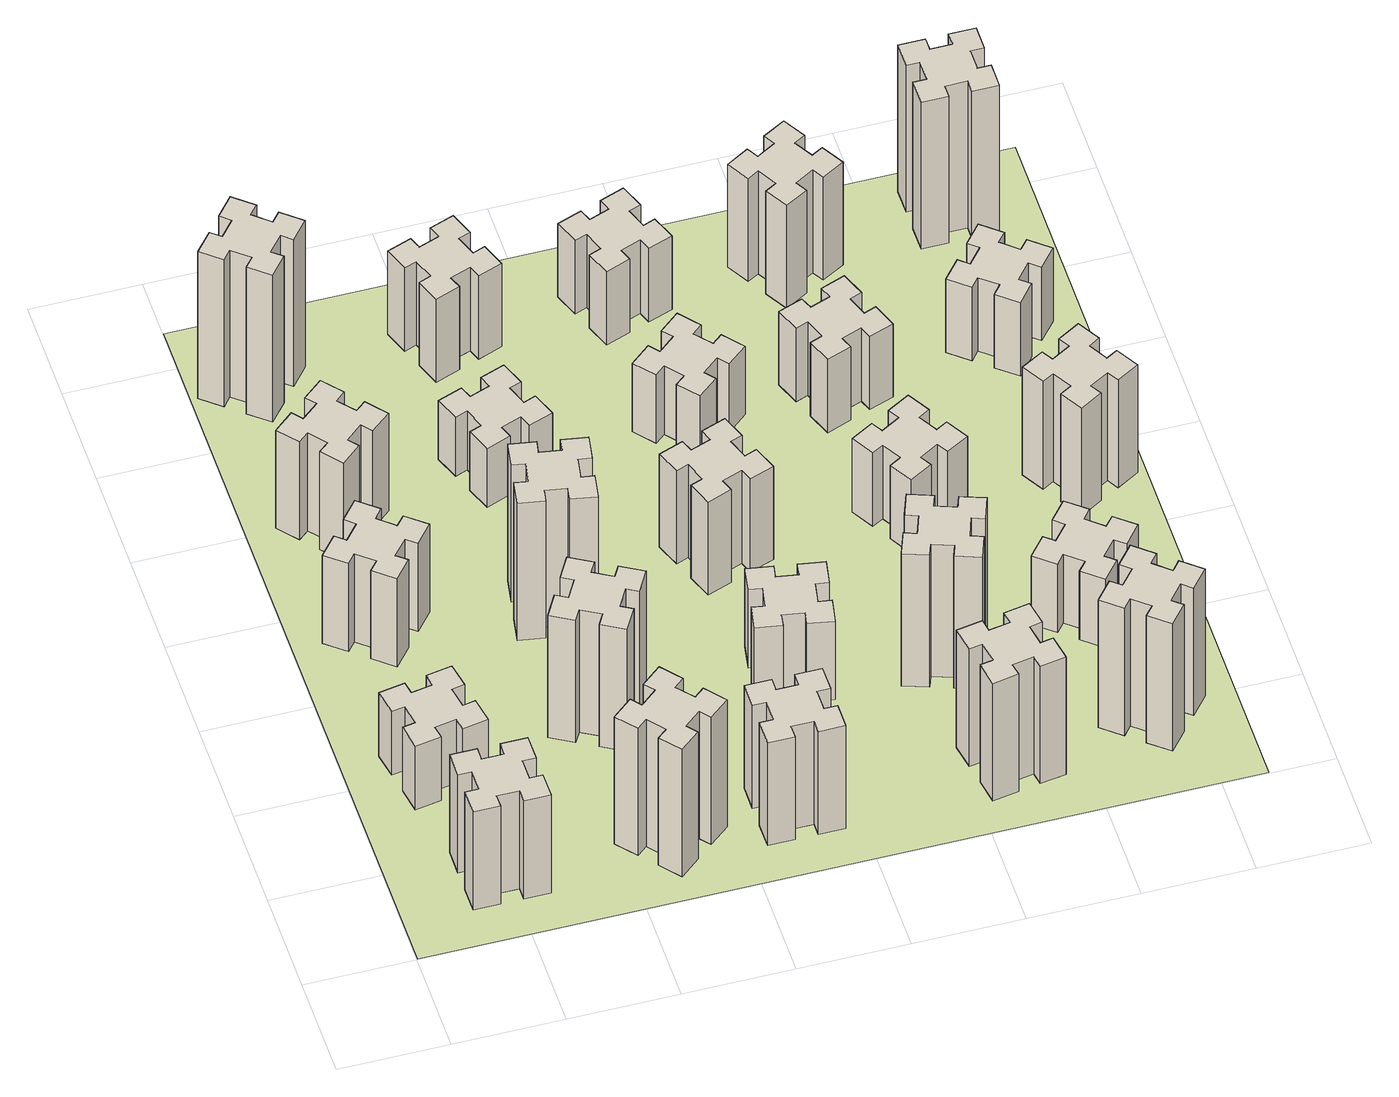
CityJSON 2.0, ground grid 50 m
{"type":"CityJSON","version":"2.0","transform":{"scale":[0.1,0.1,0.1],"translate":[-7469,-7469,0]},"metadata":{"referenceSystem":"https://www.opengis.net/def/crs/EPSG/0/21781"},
"CityObjects":{
"building1":{"type":"Building","attributes":{"class":"1000","function":"1000","usage":"1000","yearOfConstruction":2016,"roofType":"1000","measuredHeight":60,"storeysAboveGround":30,"storeysBelowGround":0},"geometry":[{"type":"Solid","lod":"1","boundaries":[[[[0,1,2,3,4,5,6,7,8,9,10,11,12,13,14,15,16,17,18,19]],[[17,16,20,21]],[[16,15,22,20]],[[15,14,23,22]],[[14,13,24,23]],[[13,12,25,24]],[[12,11,26,25]],[[11,10,27,26]],[[10,9,28,27]],[[9,8,29,28]],[[8,7,30,29]],[[7,6,31,30]],[[6,5,32,31]],[[5,4,33,32]],[[4,3,34,33]],[[3,2,35,34]],[[2,1,36,35]],[[1,0,37,36]],[[0,19,38,37]],[[19,18,39,38]],[[18,17,21,39]],[[24,25,26,27,28,29,30,31,32,33,34,35,36,37,38,39,21,20,22,23]]]]}]},
"building2":{"type":"Building","attributes":{"class":"1000","function":"1000","usage":"1000","yearOfConstruction":2016,"roofType":"1000","measuredHeight":39,"storeysAboveGround":30,"storeysBelowGround":0},"geometry":[{"type":"Solid","lod":"1","boundaries":[[[[40,41,42,43,44,45,46,47,48,49,50,51,52,53,54,55,56,57,58,59]],[[57,56,60,61]],[[56,55,62,60]],[[55,54,63,62]],[[54,53,64,63]],[[53,52,65,64]],[[52,51,66,65]],[[51,50,67,66]],[[50,49,68,67]],[[49,48,69,68]],[[48,47,70,69]],[[47,46,71,70]],[[46,45,72,71]],[[45,44,73,72]],[[44,43,74,73]],[[43,42,75,74]],[[42,41,76,75]],[[41,40,77,76]],[[40,59,78,77]],[[59,58,79,78]],[[58,57,61,79]],[[64,65,66,67,68,69,70,71,72,73,74,75,76,77,78,79,61,60,62,63]]]]}]},
"building3":{"type":"Building","attributes":{"class":"1000","function":"1000","usage":"1000","yearOfConstruction":2016,"roofType":"1000","measuredHeight":54,"storeysAboveGround":30,"storeysBelowGround":0},"geometry":[{"type":"Solid","lod":"1","boundaries":[[[[80,81,82,83,84,85,86,87,88,89,90,91,92,93,94,95,96,97,98,99]],[[97,96,100,101]],[[96,95,102,100]],[[95,94,103,102]],[[94,93,104,103]],[[93,92,105,104]],[[92,91,106,105]],[[91,90,107,106]],[[90,89,108,107]],[[89,88,109,108]],[[88,87,110,109]],[[87,86,111,110]],[[86,85,112,111]],[[85,84,113,112]],[[84,83,114,113]],[[83,82,115,114]],[[82,81,116,115]],[[81,80,117,116]],[[80,99,118,117]],[[99,98,119,118]],[[98,97,101,119]],[[104,105,106,107,108,109,110,111,112,113,114,115,116,117,118,119,101,100,102,103]]]]}]},
"building4":{"type":"Building","attributes":{"class":"1000","function":"1000","usage":"1000","yearOfConstruction":2016,"roofType":"1000","measuredHeight":60,"storeysAboveGround":30,"storeysBelowGround":0},"geometry":[{"type":"Solid","lod":"1","boundaries":[[[[120,121,122,123,124,125,126,127,128,129,130,131,132,133,134,135,136,137,138,139]],[[137,136,140,141]],[[136,135,142,140]],[[135,134,143,142]],[[134,133,144,143]],[[133,132,145,144]],[[132,131,146,145]],[[131,130,147,146]],[[130,129,148,147]],[[129,128,149,148]],[[128,127,150,149]],[[127,126,151,150]],[[126,125,152,151]],[[125,124,153,152]],[[124,123,154,153]],[[123,122,155,154]],[[122,121,156,155]],[[121,120,157,156]],[[120,139,158,157]],[[139,138,159,158]],[[138,137,141,159]],[[144,145,146,147,148,149,150,151,152,153,154,155,156,157,158,159,141,140,142,143]]]]}]},
"building5":{"type":"Building","attributes":{"class":"1000","function":"1000","usage":"1000","yearOfConstruction":2016,"roofType":"1000","measuredHeight":90,"storeysAboveGround":30,"storeysBelowGround":0},"geometry":[{"type":"Solid","lod":"1","boundaries":[[[[160,161,162,163,164,165,166,167,168,169,170,171,172,173,174,175,176,177,178,179]],[[177,176,180,181]],[[176,175,182,180]],[[175,174,183,182]],[[174,173,184,183]],[[173,172,185,184]],[[172,171,186,185]],[[171,170,187,186]],[[170,169,188,187]],[[169,168,189,188]],[[168,167,190,189]],[[167,166,191,190]],[[166,165,192,191]],[[165,164,193,192]],[[164,163,194,193]],[[163,162,195,194]],[[162,161,196,195]],[[161,160,197,196]],[[160,179,198,197]],[[179,178,199,198]],[[178,177,181,199]],[[184,185,186,187,188,189,190,191,192,193,194,195,196,197,198,199,181,180,182,183]]]]}]},
"building6":{"type":"Building","attributes":{"class":"1000","function":"1000","usage":"1000","yearOfConstruction":2016,"roofType":"1000","measuredHeight":78,"storeysAboveGround":30,"storeysBelowGround":0},"geometry":[{"type":"Solid","lod":"1","boundaries":[[[[200,201,202,203,204,205,206,207,208,209,210,211,212,213,214,215,216,217,218,219]],[[217,216,220,221]],[[216,215,222,220]],[[215,214,223,222]],[[214,213,224,223]],[[213,212,225,224]],[[212,211,226,225]],[[211,210,227,226]],[[210,209,228,227]],[[209,208,229,228]],[[208,207,230,229]],[[207,206,231,230]],[[206,205,232,231]],[[205,204,233,232]],[[204,203,234,233]],[[203,202,235,234]],[[202,201,236,235]],[[201,200,237,236]],[[200,219,238,237]],[[219,218,239,238]],[[218,217,221,239]],[[224,225,226,227,228,229,230,231,232,233,234,235,236,237,238,239,221,220,222,223]]]]}]},
"building7":{"type":"Building","attributes":{"class":"1000","function":"1000","usage":"1000","yearOfConstruction":2016,"roofType":"1000","measuredHeight":75,"storeysAboveGround":30,"storeysBelowGround":0},"geometry":[{"type":"Solid","lod":"1","boundaries":[[[[240,241,242,243,244,245,246,247,248,249,250,251,252,253,254,255,256,257,258,259]],[[257,256,260,261]],[[256,255,262,260]],[[255,254,263,262]],[[254,253,264,263]],[[253,252,265,264]],[[252,251,266,265]],[[251,250,267,266]],[[250,249,268,267]],[[249,248,269,268]],[[248,247,270,269]],[[247,246,271,270]],[[246,245,272,271]],[[245,244,273,272]],[[244,243,274,273]],[[243,242,275,274]],[[242,241,276,275]],[[241,240,277,276]],[[240,259,278,277]],[[259,258,279,278]],[[258,257,261,279]],[[264,265,266,267,268,269,270,271,272,273,274,275,276,277,278,279,261,260,262,263]]]]}]},
"building8":{"type":"Building","attributes":{"class":"1000","function":"1000","usage":"1000","yearOfConstruction":2016,"roofType":"1000","measuredHeight":84,"storeysAboveGround":30,"storeysBelowGround":0},"geometry":[{"type":"Solid","lod":"1","boundaries":[[[[280,281,282,283,284,285,286,287,288,289,290,291,292,293,294,295,296,297,298,299]],[[297,296,300,301]],[[296,295,302,300]],[[295,294,303,302]],[[294,293,304,303]],[[293,292,305,304]],[[292,291,306,305]],[[291,290,307,306]],[[290,289,308,307]],[[289,288,309,308]],[[288,287,310,309]],[[287,286,311,310]],[[286,285,312,311]],[[285,284,313,312]],[[284,283,314,313]],[[283,282,315,314]],[[282,281,316,315]],[[281,280,317,316]],[[280,299,318,317]],[[299,298,319,318]],[[298,297,301,319]],[[304,305,306,307,308,309,310,311,312,313,314,315,316,317,318,319,301,300,302,303]]]]}]},
"building9":{"type":"Building","attributes":{"class":"1000","function":"1000","usage":"1000","yearOfConstruction":2016,"roofType":"1000","measuredHeight":63,"storeysAboveGround":30,"storeysBelowGround":0},"geometry":[{"type":"Solid","lod":"1","boundaries":[[[[320,321,322,323,324,325,326,327,328,329,330,331,332,333,334,335,336,337,338,339]],[[337,336,340,341]],[[336,335,342,340]],[[335,334,343,342]],[[334,333,344,343]],[[333,332,345,344]],[[332,331,346,345]],[[331,330,347,346]],[[330,329,348,347]],[[329,328,349,348]],[[328,327,350,349]],[[327,326,351,350]],[[326,325,352,351]],[[325,324,353,352]],[[324,323,354,353]],[[323,322,355,354]],[[322,321,356,355]],[[321,320,357,356]],[[320,339,358,357]],[[339,338,359,358]],[[338,337,341,359]],[[344,345,346,347,348,349,350,351,352,353,354,355,356,357,358,359,341,340,342,343]]]]}]},
"building10":{"type":"Building","attributes":{"class":"1000","function":"1000","usage":"1000","yearOfConstruction":2016,"roofType":"1000","measuredHeight":36,"storeysAboveGround":30,"storeysBelowGround":0},"geometry":[{"type":"Solid","lod":"1","boundaries":[[[[360,361,362,363,364,365,366,367,368,369,370,371,372,373,374,375,376,377,378,379]],[[377,376,380,381]],[[376,375,382,380]],[[375,374,383,382]],[[374,373,384,383]],[[373,372,385,384]],[[372,371,386,385]],[[371,370,387,386]],[[370,369,388,387]],[[369,368,389,388]],[[368,367,390,389]],[[367,366,391,390]],[[366,365,392,391]],[[365,364,393,392]],[[364,363,394,393]],[[363,362,395,394]],[[362,361,396,395]],[[361,360,397,396]],[[360,379,398,397]],[[379,378,399,398]],[[378,377,381,399]],[[384,385,386,387,388,389,390,391,392,393,394,395,396,397,398,399,381,380,382,383]]]]}]},
"building11":{"type":"Building","attributes":{"class":"1000","function":"1000","usage":"1000","yearOfConstruction":2016,"roofType":"1000","measuredHeight":51,"storeysAboveGround":30,"storeysBelowGround":0},"geometry":[{"type":"Solid","lod":"1","boundaries":[[[[400,401,402,403,404,405,406,407,408,409,410,411,412,413,414,415,416,417,418,419]],[[417,416,420,421]],[[416,415,422,420]],[[415,414,423,422]],[[414,413,424,423]],[[413,412,425,424]],[[412,411,426,425]],[[411,410,427,426]],[[410,409,428,427]],[[409,408,429,428]],[[408,407,430,429]],[[407,406,431,430]],[[406,405,432,431]],[[405,404,433,432]],[[404,403,434,433]],[[403,402,435,434]],[[402,401,436,435]],[[401,400,437,436]],[[400,419,438,437]],[[419,418,439,438]],[[418,417,421,439]],[[424,425,426,427,428,429,430,431,432,433,434,435,436,437,438,439,421,420,422,423]]]]}]},
"building12":{"type":"Building","attributes":{"class":"1000","function":"1000","usage":"1000","yearOfConstruction":2016,"roofType":"1000","measuredHeight":48,"storeysAboveGround":30,"storeysBelowGround":0},"geometry":[{"type":"Solid","lod":"1","boundaries":[[[[440,441,442,443,444,445,446,447,448,449,450,451,452,453,454,455,456,457,458,459]],[[457,456,460,461]],[[456,455,462,460]],[[455,454,463,462]],[[454,453,464,463]],[[453,452,465,464]],[[452,451,466,465]],[[451,450,467,466]],[[450,449,468,467]],[[449,448,469,468]],[[448,447,470,469]],[[447,446,471,470]],[[446,445,472,471]],[[445,444,473,472]],[[444,443,474,473]],[[443,442,475,474]],[[442,441,476,475]],[[441,440,477,476]],[[440,459,478,477]],[[459,458,479,478]],[[458,457,461,479]],[[464,465,466,467,468,469,470,471,472,473,474,475,476,477,478,479,461,460,462,463]]]]}]},
"building13":{"type":"Building","attributes":{"class":"1000","function":"1000","usage":"1000","yearOfConstruction":2016,"roofType":"1000","measuredHeight":57,"storeysAboveGround":30,"storeysBelowGround":0},"geometry":[{"type":"Solid","lod":"1","boundaries":[[[[480,481,482,483,484,485,486,487,488,489,490,491,492,493,494,495,496,497,498,499]],[[497,496,500,501]],[[496,495,502,500]],[[495,494,503,502]],[[494,493,504,503]],[[493,492,505,504]],[[492,491,506,505]],[[491,490,507,506]],[[490,489,508,507]],[[489,488,509,508]],[[488,487,510,509]],[[487,486,511,510]],[[486,485,512,511]],[[485,484,513,512]],[[484,483,514,513]],[[483,482,515,514]],[[482,481,516,515]],[[481,480,517,516]],[[480,499,518,517]],[[499,498,519,518]],[[498,497,501,519]],[[504,505,506,507,508,509,510,511,512,513,514,515,516,517,518,519,501,500,502,503]]]]}]},
"building14":{"type":"Building","attributes":{"class":"1000","function":"1000","usage":"1000","yearOfConstruction":2016,"roofType":"1000","measuredHeight":42,"storeysAboveGround":30,"storeysBelowGround":0},"geometry":[{"type":"Solid","lod":"1","boundaries":[[[[520,521,522,523,524,525,526,527,528,529,530,531,532,533,534,535,536,537,538,539]],[[537,536,540,541]],[[536,535,542,540]],[[535,534,543,542]],[[534,533,544,543]],[[533,532,545,544]],[[532,531,546,545]],[[531,530,547,546]],[[530,529,548,547]],[[529,528,549,548]],[[528,527,550,549]],[[527,526,551,550]],[[526,525,552,551]],[[525,524,553,552]],[[524,523,554,553]],[[523,522,555,554]],[[522,521,556,555]],[[521,520,557,556]],[[520,539,558,557]],[[539,538,559,558]],[[538,537,541,559]],[[544,545,546,547,548,549,550,551,552,553,554,555,556,557,558,559,541,540,542,543]]]]}]},
"building15":{"type":"Building","attributes":{"class":"1000","function":"1000","usage":"1000","yearOfConstruction":2016,"roofType":"1000","measuredHeight":72,"storeysAboveGround":30,"storeysBelowGround":0},"geometry":[{"type":"Solid","lod":"1","boundaries":[[[[560,561,562,563,564,565,566,567,568,569,570,571,572,573,574,575,576,577,578,579]],[[577,576,580,581]],[[576,575,582,580]],[[575,574,583,582]],[[574,573,584,583]],[[573,572,585,584]],[[572,571,586,585]],[[571,570,587,586]],[[570,569,588,587]],[[569,568,589,588]],[[568,567,590,589]],[[567,566,591,590]],[[566,565,592,591]],[[565,564,593,592]],[[564,563,594,593]],[[563,562,595,594]],[[562,561,596,595]],[[561,560,597,596]],[[560,579,598,597]],[[579,578,599,598]],[[578,577,581,599]],[[584,585,586,587,588,589,590,591,592,593,594,595,596,597,598,599,581,580,582,583]]]]}]},
"building16":{"type":"Building","attributes":{"class":"1000","function":"1000","usage":"1000","yearOfConstruction":2016,"roofType":"1000","measuredHeight":45,"storeysAboveGround":30,"storeysBelowGround":0},"geometry":[{"type":"Solid","lod":"1","boundaries":[[[[600,601,602,603,604,605,606,607,608,609,610,611,612,613,614,615,616,617,618,619]],[[617,616,620,621]],[[616,615,622,620]],[[615,614,623,622]],[[614,613,624,623]],[[613,612,625,624]],[[612,611,626,625]],[[611,610,627,626]],[[610,609,628,627]],[[609,608,629,628]],[[608,607,630,629]],[[607,606,631,630]],[[606,605,632,631]],[[605,604,633,632]],[[604,603,634,633]],[[603,602,635,634]],[[602,601,636,635]],[[601,600,637,636]],[[600,619,638,637]],[[619,618,639,638]],[[618,617,621,639]],[[624,625,626,627,628,629,630,631,632,633,634,635,636,637,638,639,621,620,622,623]]]]}]},
"building17":{"type":"Building","attributes":{"class":"1000","function":"1000","usage":"1000","yearOfConstruction":2016,"roofType":"1000","measuredHeight":81,"storeysAboveGround":30,"storeysBelowGround":0},"geometry":[{"type":"Solid","lod":"1","boundaries":[[[[640,641,642,643,644,645,646,647,648,649,650,651,652,653,654,655,656,657,658,659]],[[657,656,660,661]],[[656,655,662,660]],[[655,654,663,662]],[[654,653,664,663]],[[653,652,665,664]],[[652,651,666,665]],[[651,650,667,666]],[[650,649,668,667]],[[649,648,669,668]],[[648,647,670,669]],[[647,646,671,670]],[[646,645,672,671]],[[645,644,673,672]],[[644,643,674,673]],[[643,642,675,674]],[[642,641,676,675]],[[641,640,677,676]],[[640,659,678,677]],[[659,658,679,678]],[[658,657,661,679]],[[664,665,666,667,668,669,670,671,672,673,674,675,676,677,678,679,661,660,662,663]]]]}]},
"building18":{"type":"Building","attributes":{"class":"1000","function":"1000","usage":"1000","yearOfConstruction":2016,"roofType":"1000","measuredHeight":45,"storeysAboveGround":30,"storeysBelowGround":0},"geometry":[{"type":"Solid","lod":"1","boundaries":[[[[680,681,682,683,684,685,686,687,688,689,690,691,692,693,694,695,696,697,698,699]],[[697,696,700,701]],[[696,695,702,700]],[[695,694,703,702]],[[694,693,704,703]],[[693,692,705,704]],[[692,691,706,705]],[[691,690,707,706]],[[690,689,708,707]],[[689,688,709,708]],[[688,687,710,709]],[[687,686,711,710]],[[686,685,712,711]],[[685,684,713,712]],[[684,683,714,713]],[[683,682,715,714]],[[682,681,716,715]],[[681,680,717,716]],[[680,699,718,717]],[[699,698,719,718]],[[698,697,701,719]],[[704,705,706,707,708,709,710,711,712,713,714,715,716,717,718,719,701,700,702,703]]]]}]},
"building19":{"type":"Building","attributes":{"class":"1000","function":"1000","usage":"1000","yearOfConstruction":2016,"roofType":"1000","measuredHeight":45,"storeysAboveGround":30,"storeysBelowGround":0},"geometry":[{"type":"Solid","lod":"1","boundaries":[[[[720,721,722,723,724,725,726,727,728,729,730,731,732,733,734,735,736,737,738,739]],[[737,736,740,741]],[[736,735,742,740]],[[735,734,743,742]],[[734,733,744,743]],[[733,732,745,744]],[[732,731,746,745]],[[731,730,747,746]],[[730,729,748,747]],[[729,728,749,748]],[[728,727,750,749]],[[727,726,751,750]],[[726,725,752,751]],[[725,724,753,752]],[[724,723,754,753]],[[723,722,755,754]],[[722,721,756,755]],[[721,720,757,756]],[[720,739,758,757]],[[739,738,759,758]],[[738,737,741,759]],[[744,745,746,747,748,749,750,751,752,753,754,755,756,757,758,759,741,740,742,743]]]]}]},
"building20":{"type":"Building","attributes":{"class":"1000","function":"1000","usage":"1000","yearOfConstruction":2016,"roofType":"1000","measuredHeight":78,"storeysAboveGround":30,"storeysBelowGround":0},"geometry":[{"type":"Solid","lod":"1","boundaries":[[[[760,761,762,763,764,765,766,767,768,769,770,771,772,773,774,775,776,777,778,779]],[[777,776,780,781]],[[776,775,782,780]],[[775,774,783,782]],[[774,773,784,783]],[[773,772,785,784]],[[772,771,786,785]],[[771,770,787,786]],[[770,769,788,787]],[[769,768,789,788]],[[768,767,790,789]],[[767,766,791,790]],[[766,765,792,791]],[[765,764,793,792]],[[764,763,794,793]],[[763,762,795,794]],[[762,761,796,795]],[[761,760,797,796]],[[760,779,798,797]],[[779,778,799,798]],[[778,777,781,799]],[[784,785,786,787,788,789,790,791,792,793,794,795,796,797,798,799,781,780,782,783]]]]}]},
"building21":{"type":"Building","attributes":{"class":"1000","function":"1000","usage":"1000","yearOfConstruction":2016,"roofType":"1000","measuredHeight":42,"storeysAboveGround":30,"storeysBelowGround":0},"geometry":[{"type":"Solid","lod":"1","boundaries":[[[[800,801,802,803,804,805,806,807,808,809,810,811,812,813,814,815,816,817,818,819]],[[817,816,820,821]],[[816,815,822,820]],[[815,814,823,822]],[[814,813,824,823]],[[813,812,825,824]],[[812,811,826,825]],[[811,810,827,826]],[[810,809,828,827]],[[809,808,829,828]],[[808,807,830,829]],[[807,806,831,830]],[[806,805,832,831]],[[805,804,833,832]],[[804,803,834,833]],[[803,802,835,834]],[[802,801,836,835]],[[801,800,837,836]],[[800,819,838,837]],[[819,818,839,838]],[[818,817,821,839]],[[824,825,826,827,828,829,830,831,832,833,834,835,836,837,838,839,821,820,822,823]]]]}]},
"building22":{"type":"Building","attributes":{"class":"1000","function":"1000","usage":"1000","yearOfConstruction":2016,"roofType":"1000","measuredHeight":63,"storeysAboveGround":30,"storeysBelowGround":0},"geometry":[{"type":"Solid","lod":"1","boundaries":[[[[840,841,842,843,844,845,846,847,848,849,850,851,852,853,854,855,856,857,858,859]],[[857,856,860,861]],[[856,855,862,860]],[[855,854,863,862]],[[854,853,864,863]],[[853,852,865,864]],[[852,851,866,865]],[[851,850,867,866]],[[850,849,868,867]],[[849,848,869,868]],[[848,847,870,869]],[[847,846,871,870]],[[846,845,872,871]],[[845,844,873,872]],[[844,843,874,873]],[[843,842,875,874]],[[842,841,876,875]],[[841,840,877,876]],[[840,859,878,877]],[[859,858,879,878]],[[858,857,861,879]],[[864,865,866,867,868,869,870,871,872,873,874,875,876,877,878,879,861,860,862,863]]]]}]},
"building23":{"type":"Building","attributes":{"class":"1000","function":"1000","usage":"1000","yearOfConstruction":2016,"roofType":"1000","measuredHeight":66,"storeysAboveGround":30,"storeysBelowGround":0},"geometry":[{"type":"Solid","lod":"1","boundaries":[[[[880,881,882,883,884,885,886,887,888,889,890,891,892,893,894,895,896,897,898,899]],[[897,896,900,901]],[[896,895,902,900]],[[895,894,903,902]],[[894,893,904,903]],[[893,892,905,904]],[[892,891,906,905]],[[891,890,907,906]],[[890,889,908,907]],[[889,888,909,908]],[[888,887,910,909]],[[887,886,911,910]],[[886,885,912,911]],[[885,884,913,912]],[[884,883,914,913]],[[883,882,915,914]],[[882,881,916,915]],[[881,880,917,916]],[[880,899,918,917]],[[899,898,919,918]],[[898,897,901,919]],[[904,905,906,907,908,909,910,911,912,913,914,915,916,917,918,919,901,900,902,903]]]]}]},
"building24":{"type":"Building","attributes":{"class":"1000","function":"1000","usage":"1000","yearOfConstruction":2016,"roofType":"1000","measuredHeight":45,"storeysAboveGround":30,"storeysBelowGround":0},"geometry":[{"type":"Solid","lod":"1","boundaries":[[[[920,921,922,923,924,925,926,927,928,929,930,931,932,933,934,935,936,937,938,939]],[[937,936,940,941]],[[936,935,942,940]],[[935,934,943,942]],[[934,933,944,943]],[[933,932,945,944]],[[932,931,946,945]],[[931,930,947,946]],[[930,929,948,947]],[[929,928,949,948]],[[928,927,950,949]],[[927,926,951,950]],[[926,925,952,951]],[[925,924,953,952]],[[924,923,954,953]],[[923,922,955,954]],[[922,921,956,955]],[[921,920,957,956]],[[920,939,958,957]],[[939,938,959,958]],[[938,937,941,959]],[[944,945,946,947,948,949,950,951,952,953,954,955,956,957,958,959,941,940,942,943]]]]}]},
"building25":{"type":"Building","attributes":{"class":"1000","function":"1000","usage":"1000","yearOfConstruction":2016,"roofType":"1000","measuredHeight":90,"storeysAboveGround":30,"storeysBelowGround":0},"geometry":[{"type":"Solid","lod":"1","boundaries":[[[[960,961,962,963,964,965,966,967,968,969,970,971,972,973,974,975,976,977,978,979]],[[977,976,980,981]],[[976,975,982,980]],[[975,974,983,982]],[[974,973,984,983]],[[973,972,985,984]],[[972,971,986,985]],[[971,970,987,986]],[[970,969,988,987]],[[969,968,989,988]],[[968,967,990,989]],[[967,966,991,990]],[[966,965,992,991]],[[965,964,993,992]],[[964,963,994,993]],[[963,962,995,994]],[[962,961,996,995]],[[961,960,997,996]],[[960,979,998,997]],[[979,978,999,998]],[[978,977,981,999]],[[984,985,986,987,988,989,990,991,992,993,994,995,996,997,998,999,981,980,982,983]]]]}]},
"landuse1":{"type":"LandUse","attributes":{"name":"plot1","function":"1010"},"geometry":[{"type":"MultiSurface","lod":"1","boundaries":[[[1000,1001,1002,1003]]]}]}
},
"vertices":[
[585,325,0],[585,425,0],[645,425,0],[645,545,0],[525,545,0],[525,485,0],[425,485,0],[425,545,0],[305,545,0],[305,425,0],[365,425,0],[365,325,0],[305,325,0],[305,205,0],[425,205,0],[425,265,0],[525,265,0],[525,205,0],[645,205,0],[645,325,0],[525,265,600],[525,205,600],[425,265,600],[425,205,600],[305,205,600],[305,325,600],[365,325,600],[365,425,600],[305,425,600],[305,545,600],[425,545,600],[425,485,600],[525,485,600],[525,545,600],[645,545,600],[645,425,600],[585,425,600],[585,325,600],[645,325,600],[645,205,600],
[405,1132,0],[307,1115,0],[297,1174,0],[178,1153,0],[199,1035,0],[258,1045,0],[276,947,0],[217,937,0],[237,818,0],[356,839,0],[345,898,0],[444,916,0],[454,857,0],[572,877,0],[551,996,0],[492,985,0],[475,1084,0],[534,1094,0],[513,1212,0],[395,1191,0],[475,1084,390],[534,1094,390],[492,985,390],[551,996,390],[572,877,390],[454,857,390],[444,916,390],[345,898,390],[356,839,390],[237,818,390],[217,937,390],[276,947,390],[258,1045,390],[199,1035,390],[178,1153,390],[297,1174,390],[307,1115,390],[405,1132,390],[395,1191,390],[513,1212,390],
[484,1907,0],[408,1972,0],[446,2018,0],[354,2095,0],[277,2003,0],[323,1964,0],[259,1888,0],[213,1926,0],[136,1834,0],[228,1757,0],[266,1803,0],[343,1739,0],[304,1693,0],[396,1616,0],[473,1708,0],[427,1746,0],[492,1823,0],[538,1784,0],[615,1876,0],[523,1953,0],[492,1823,540],[538,1784,540],[427,1746,540],[473,1708,540],[396,1616,540],[304,1693,540],[343,1739,540],[266,1803,540],[228,1757,540],[136,1834,540],[213,1926,540],[259,1888,540],[323,1964,540],[277,2003,540],[354,2095,540],[446,2018,540],[408,1972,540],[484,1907,540],[523,1953,540],[615,1876,540],
[492,2528,0],[427,2604,0],[473,2643,0],[396,2735,0],[304,2658,0],[343,2612,0],[266,2547,0],[228,2593,0],[136,2516,0],[213,2424,0],[259,2463,0],[323,2386,0],[277,2348,0],[354,2256,0],[446,2333,0],[408,2379,0],[484,2443,0],[523,2397,0],[615,2474,0],[538,2566,0],[484,2443,600],[523,2397,600],[408,2379,600],[446,2333,600],[354,2256,600],[277,2348,600],[323,2386,600],[259,2463,600],[213,2424,600],[136,2516,600],[228,2593,600],[266,2547,600],[343,2612,600],[304,2658,600],[396,2735,600],[473,2643,600],[427,2604,600],[492,2528,600],[538,2566,600],[615,2474,600],
[384,3387,0],[308,3452,0],[346,3498,0],[254,3575,0],[177,3483,0],[223,3444,0],[159,3368,0],[113,3406,0],[36,3314,0],[128,3237,0],[166,3283,0],[243,3219,0],[204,3173,0],[296,3096,0],[373,3188,0],[327,3226,0],[392,3303,0],[438,3264,0],[515,3356,0],[423,3433,0],[392,3303,900],[438,3264,900],[327,3226,900],[373,3188,900],[296,3096,900],[204,3173,900],[243,3219,900],[166,3283,900],[128,3237,900],[36,3314,900],[113,3406,900],[159,3368,900],[223,3444,900],[177,3483,900],[254,3575,900],[346,3498,900],[308,3452,900],[384,3387,900],[423,3433,900],[515,3356,900],
[1332,408,0],[1267,484,0],[1313,523,0],[1236,615,0],[1144,538,0],[1183,492,0],[1106,427,0],[1068,473,0],[976,396,0],[1053,304,0],[1099,343,0],[1163,266,0],[1117,228,0],[1194,136,0],[1286,213,0],[1248,259,0],[1324,323,0],[1363,277,0],[1455,354,0],[1378,446,0],[1324,323,780],[1363,277,780],[1248,259,780],[1286,213,780],[1194,136,780],[1117,228,780],[1163,266,780],[1099,343,780],[1053,304,780],[976,396,780],[1068,473,780],[1106,427,780],[1183,492,780],[1144,538,780],[1236,615,780],[1313,523,780],[1267,484,780],[1332,408,780],[1378,446,780],[1455,354,780],
[1186,1017,0],[1236,1104,0],[1288,1074,0],[1348,1178,0],[1244,1238,0],[1214,1186,0],[1127,1236,0],[1157,1288,0],[1053,1348,0],[993,1244,0],[1045,1214,0],[995,1127,0],[943,1157,0],[883,1053,0],[987,993,0],[1017,1045,0],[1104,995,0],[1074,943,0],[1178,883,0],[1238,987,0],[1104,995,750],[1074,943,750],[1017,1045,750],[987,993,750],[883,1053,750],[943,1157,750],[995,1127,750],[1045,1214,750],[993,1244,750],[1053,1348,750],[1157,1288,750],[1127,1236,750],[1214,1186,750],[1244,1238,750],[1348,1178,750],[1288,1074,750],[1236,1104,750],[1186,1017,750],[1238,987,750],[1178,883,750],
[1047,1656,0],[1145,1638,0],[1135,1579,0],[1253,1558,0],[1274,1677,0],[1215,1687,0],[1232,1785,0],[1291,1775,0],[1312,1893,0],[1194,1914,0],[1184,1855,0],[1085,1872,0],[1096,1931,0],[977,1952,0],[957,1834,0],[1016,1824,0],[998,1725,0],[939,1736,0],[918,1617,0],[1037,1597,0],[998,1725,840],[939,1736,840],[1016,1824,840],[957,1834,840],[977,1952,840],[1096,1931,840],[1085,1872,840],[1184,1855,840],[1194,1914,840],[1312,1893,840],[1291,1775,840],[1232,1785,840],[1215,1687,840],[1274,1677,840],[1253,1558,840],[1135,1579,840],[1145,1638,840],[1047,1656,840],[1037,1597,840],[918,1617,840],
[1865,325,0],[1865,425,0],[1925,425,0],[1925,545,0],[1805,545,0],[1805,485,0],[1705,485,0],[1705,545,0],[1585,545,0],[1585,425,0],[1645,425,0],[1645,325,0],[1585,325,0],[1585,205,0],[1705,205,0],[1705,265,0],[1805,265,0],[1805,205,0],[1925,205,0],[1925,325,0],[1805,265,630],[1805,205,630],[1705,265,630],[1705,205,630],[1585,205,630],[1585,325,630],[1645,325,630],[1645,425,630],[1585,425,630],[1585,545,630],[1705,545,630],[1705,485,630],[1805,485,630],[1805,545,630],[1925,545,630],[1925,425,630],[1865,425,630],[1865,325,630],[1925,325,630],[1925,205,630],
[1125,2716,0],[1031,2682,0],[1010,2738,0],[897,2697,0],[939,2584,0],[995,2605,0],[1029,2511,0],[973,2490,0],[1014,2377,0],[1127,2419,0],[1106,2475,0],[1200,2509,0],[1220,2453,0],[1333,2494,0],[1292,2607,0],[1236,2586,0],[1202,2680,0],[1258,2700,0],[1217,2813,0],[1104,2772,0],[1202,2680,360],[1258,2700,360],[1236,2586,360],[1292,2607,360],[1333,2494,360],[1220,2453,360],[1200,2509,360],[1106,2475,360],[1127,2419,360],[1014,2377,360],[973,2490,360],[1029,2511,360],[995,2605,360],[939,2584,360],[897,2697,360],[1010,2738,360],[1031,2682,360],[1125,2716,360],[1104,2772,360],[1217,2813,360],
[1125,3456,0],[1031,3422,0],[1010,3478,0],[897,3437,0],[939,3324,0],[995,3345,0],[1029,3251,0],[973,3230,0],[1014,3117,0],[1127,3159,0],[1106,3215,0],[1200,3249,0],[1220,3193,0],[1333,3234,0],[1292,3347,0],[1236,3326,0],[1202,3420,0],[1258,3440,0],[1217,3553,0],[1104,3512,0],[1202,3420,510],[1258,3440,510],[1236,3326,510],[1292,3347,510],[1333,3234,510],[1220,3193,510],[1200,3249,510],[1106,3215,510],[1127,3159,510],[1014,3117,510],[973,3230,510],[1029,3251,510],[995,3345,510],[939,3324,510],[897,3437,510],[1010,3478,510],[1031,3422,510],[1125,3456,510],[1104,3512,510],[1217,3553,510],
[2055,1047,0],[2072,1145,0],[2131,1135,0],[2152,1253,0],[2034,1274,0],[2024,1215,0],[1925,1232,0],[1936,1291,0],[1817,1312,0],[1797,1194,0],[1856,1184,0],[1838,1085,0],[1779,1096,0],[1758,977,0],[1877,957,0],[1887,1016,0],[1985,998,0],[1975,939,0],[2093,918,0],[2114,1037,0],[1985,998,480],[1975,939,480],[1887,1016,480],[1877,957,480],[1758,977,480],[1779,1096,480],[1838,1085,480],[1856,1184,480],[1797,1194,480],[1817,1312,480],[1936,1291,480],[1925,1232,480],[2024,1215,480],[2034,1274,480],[2152,1253,480],[2131,1135,480],[2072,1145,480],[2055,1047,480],[2114,1037,480],[2093,918,480],
[1846,1735,0],[1940,1769,0],[1960,1713,0],[2073,1754,0],[2032,1867,0],[1976,1846,0],[1942,1940,0],[1998,1960,0],[1957,2073,0],[1844,2032,0],[1865,1976,0],[1771,1942,0],[1750,1998,0],[1637,1957,0],[1679,1844,0],[1735,1865,0],[1769,1771,0],[1713,1750,0],[1754,1637,0],[1867,1679,0],[1769,1771,570],[1713,1750,570],[1735,1865,570],[1679,1844,570],[1637,1957,570],[1750,1998,570],[1771,1942,570],[1865,1976,570],[1844,2032,570],[1957,2073,570],[1998,1960,570],[1942,1940,570],[1976,1846,570],[2032,1867,570],[2073,1754,570],[1960,1713,570],[1940,1769,570],[1846,1735,570],[1867,1679,570],[1754,1637,570],
[1988,2479,0],[2064,2543,0],[2103,2497,0],[2195,2574,0],[2118,2666,0],[2072,2628,0],[2007,2704,0],[2053,2743,0],[1976,2835,0],[1884,2758,0],[1923,2712,0],[1846,2647,0],[1808,2693,0],[1716,2616,0],[1793,2524,0],[1839,2563,0],[1903,2486,0],[1857,2448,0],[1934,2356,0],[2026,2433,0],[1903,2486,420],[1857,2448,420],[1839,2563,420],[1793,2524,420],[1716,2616,420],[1808,2693,420],[1846,2647,420],[1923,2712,420],[1884,2758,420],[1976,2835,420],[2053,2743,420],[2007,2704,420],[2072,2628,420],[2118,2666,420],[2195,2574,420],[2103,2497,420],[2064,2543,420],[1988,2479,420],[2026,2433,420],[1934,2356,420],
[2812,345,0],[2795,444,0],[2854,454,0],[2833,572,0],[2715,551,0],[2725,492,0],[2627,475,0],[2617,534,0],[2498,513,0],[2519,395,0],[2578,405,0],[2596,307,0],[2537,297,0],[2557,178,0],[2676,199,0],[2665,258,0],[2764,276,0],[2774,217,0],[2892,237,0],[2871,356,0],[2764,276,720],[2774,217,720],[2665,258,720],[2676,199,720],[2557,178,720],[2537,297,720],[2596,307,720],[2578,405,720],[2519,395,720],[2498,513,720],[2617,534,720],[2627,475,720],[2725,492,720],[2715,551,720],[2833,572,720],[2854,454,720],[2795,444,720],[2812,345,720],[2871,356,720],[2892,237,720],
[1865,3456,0],[1771,3422,0],[1750,3478,0],[1637,3437,0],[1679,3324,0],[1735,3345,0],[1769,3251,0],[1713,3230,0],[1754,3117,0],[1867,3159,0],[1846,3215,0],[1940,3249,0],[1960,3193,0],[2073,3234,0],[2032,3347,0],[1976,3326,0],[1942,3420,0],[1998,3440,0],[1957,3553,0],[1844,3512,0],[1942,3420,450],[1998,3440,450],[1976,3326,450],[2032,3347,450],[2073,3234,450],[1960,3193,450],[1940,3249,450],[1846,3215,450],[1867,3159,450],[1754,3117,450],[1713,3230,450],[1769,3251,450],[1735,3345,450],[1679,3324,450],[1637,3437,450],[1750,3478,450],[1771,3422,450],[1865,3456,450],[1844,3512,450],[1957,3553,450],
[2680,1102,0],[2586,1136,0],[2607,1192,0],[2494,1233,0],[2453,1120,0],[2509,1100,0],[2475,1006,0],[2419,1027,0],[2377,914,0],[2490,873,0],[2511,929,0],[2605,895,0],[2584,839,0],[2697,797,0],[2738,910,0],[2682,931,0],[2716,1025,0],[2772,1004,0],[2813,1117,0],[2700,1158,0],[2716,1025,810],[2772,1004,810],[2682,931,810],[2738,910,810],[2697,797,810],[2584,839,810],[2605,895,810],[2511,929,810],[2490,873,810],[2377,914,810],[2419,1027,810],[2475,1006,810],[2509,1100,810],[2453,1120,810],[2494,1233,810],[2607,1192,810],[2586,1136,810],[2680,1102,810],[2700,1158,810],[2813,1117,810],
[2575,1844,0],[2625,1757,0],[2573,1727,0],[2633,1623,0],[2737,1683,0],[2707,1735,0],[2794,1785,0],[2824,1733,0],[2928,1793,0],[2868,1897,0],[2816,1867,0],[2766,1954,0],[2818,1984,0],[2758,2088,0],[2654,2028,0],[2684,1976,0],[2597,1926,0],[2567,1978,0],[2463,1918,0],[2523,1814,0],[2597,1926,450],[2567,1978,450],[2684,1976,450],[2654,2028,450],[2758,2088,450],[2818,1984,450],[2766,1954,450],[2816,1867,450],[2868,1897,450],[2928,1793,450],[2824,1733,450],[2794,1785,450],[2707,1735,450],[2737,1683,450],[2633,1623,450],[2573,1727,450],[2625,1757,450],[2575,1844,450],[2523,1814,450],[2463,1918,450],
[2586,2475,0],[2680,2509,0],[2700,2453,0],[2813,2494,0],[2772,2607,0],[2716,2586,0],[2682,2680,0],[2738,2700,0],[2697,2813,0],[2584,2772,0],[2605,2716,0],[2511,2682,0],[2490,2738,0],[2377,2697,0],[2419,2584,0],[2475,2605,0],[2509,2511,0],[2453,2490,0],[2494,2377,0],[2607,2419,0],[2509,2511,450],[2453,2490,450],[2475,2605,450],[2419,2584,450],[2377,2697,450],[2490,2738,450],[2511,2682,450],[2605,2716,450],[2584,2772,450],[2697,2813,450],[2738,2700,450],[2682,2680,450],[2716,2586,450],[2772,2607,450],[2813,2494,450],[2700,2453,450],[2680,2509,450],[2586,2475,450],[2607,2419,450],[2494,2377,450],
[3444,527,0],[3368,592,0],[3406,638,0],[3314,715,0],[3237,623,0],[3283,584,0],[3219,508,0],[3173,546,0],[3096,454,0],[3188,377,0],[3226,423,0],[3303,359,0],[3264,313,0],[3356,236,0],[3433,328,0],[3387,366,0],[3452,443,0],[3498,404,0],[3575,496,0],[3483,573,0],[3452,443,780],[3498,404,780],[3387,366,780],[3433,328,780],[3356,236,780],[3264,313,780],[3303,359,780],[3226,423,780],[3188,377,780],[3096,454,780],[3173,546,780],[3219,508,780],[3283,584,780],[3237,623,780],[3314,715,780],[3406,638,780],[3368,592,780],[3444,527,780],[3483,573,780],[3575,496,780],
[3287,1006,0],[3352,1083,0],[3398,1044,0],[3475,1136,0],[3383,1213,0],[3344,1167,0],[3268,1232,0],[3306,1278,0],[3214,1355,0],[3137,1263,0],[3183,1224,0],[3119,1148,0],[3073,1186,0],[2996,1094,0],[3088,1017,0],[3126,1063,0],[3203,999,0],[3164,953,0],[3256,876,0],[3333,968,0],[3203,999,420],[3164,953,420],[3126,1063,420],[3088,1017,420],[2996,1094,420],[3073,1186,420],[3119,1148,420],[3183,1224,420],[3137,1263,420],[3214,1355,420],[3306,1278,420],[3268,1232,420],[3344,1167,420],[3383,1213,420],[3475,1136,420],[3398,1044,420],[3352,1083,420],[3287,1006,420],[3333,968,420],[3256,876,420],
[2716,3347,0],[2666,3434,0],[2718,3464,0],[2658,3568,0],[2554,3508,0],[2584,3456,0],[2497,3406,0],[2467,3458,0],[2363,3398,0],[2423,3294,0],[2475,3324,0],[2525,3237,0],[2473,3207,0],[2533,3103,0],[2637,3163,0],[2607,3215,0],[2694,3265,0],[2724,3213,0],[2828,3273,0],[2768,3377,0],[2694,3265,630],[2724,3213,630],[2607,3215,630],[2637,3163,630],[2533,3103,630],[2473,3207,630],[2525,3237,630],[2475,3324,630],[2423,3294,630],[2363,3398,630],[2467,3458,630],[2497,3406,630],[2584,3456,630],[2554,3508,630],[2658,3568,630],[2718,3464,630],[2666,3434,630],[2716,3347,630],[2768,3377,630],[2828,3273,630],
[3556,1867,0],[3506,1954,0],[3558,1984,0],[3498,2088,0],[3394,2028,0],[3424,1976,0],[3337,1926,0],[3307,1978,0],[3203,1918,0],[3263,1814,0],[3315,1844,0],[3365,1757,0],[3313,1727,0],[3373,1623,0],[3477,1683,0],[3447,1735,0],[3534,1785,0],[3564,1733,0],[3668,1793,0],[3608,1897,0],[3534,1785,660],[3564,1733,660],[3447,1735,660],[3477,1683,660],[3373,1623,660],[3313,1727,660],[3365,1757,660],[3315,1844,660],[3263,1814,660],[3203,1918,660],[3307,1978,660],[3337,1926,660],[3424,1976,660],[3394,2028,660],[3498,2088,660],[3558,1984,660],[3506,1954,660],[3556,1867,660],[3608,1897,660],[3668,1793,660],
[3444,2747,0],[3368,2812,0],[3406,2858,0],[3314,2935,0],[3237,2843,0],[3283,2804,0],[3219,2728,0],[3173,2766,0],[3096,2674,0],[3188,2597,0],[3226,2643,0],[3303,2579,0],[3264,2533,0],[3356,2456,0],[3433,2548,0],[3387,2586,0],[3452,2663,0],[3498,2624,0],[3575,2716,0],[3483,2793,0],[3452,2663,450],[3498,2624,450],[3387,2586,450],[3433,2548,450],[3356,2456,450],[3264,2533,450],[3303,2579,450],[3226,2643,450],[3188,2597,450],[3096,2674,450],[3173,2766,450],[3219,2728,450],[3283,2804,450],[3237,2843,450],[3314,2935,450],[3406,2858,450],[3368,2812,450],[3444,2747,450],[3483,2793,450],[3575,2716,450],
[3285,3325,0],[3385,3325,0],[3385,3265,0],[3505,3265,0],[3505,3385,0],[3445,3385,0],[3445,3485,0],[3505,3485,0],[3505,3605,0],[3385,3605,0],[3385,3545,0],[3285,3545,0],[3285,3605,0],[3165,3605,0],[3165,3485,0],[3225,3485,0],[3225,3385,0],[3165,3385,0],[3165,3265,0],[3285,3265,0],[3225,3385,900],[3165,3385,900],[3225,3485,900],[3165,3485,900],[3165,3605,900],[3285,3605,900],[3285,3545,900],[3385,3545,900],[3385,3605,900],[3505,3605,900],[3505,3485,900],[3445,3485,900],[3445,3385,900],[3505,3385,900],[3505,3265,900],[3385,3265,900],[3385,3325,900],[3285,3325,900],[3285,3265,900],[3165,3265,900],
[5,3705,0],[3705,3705,0],[3705,5,0],[5,5,0]
]}
